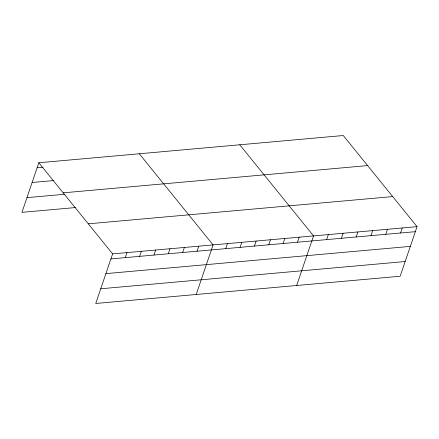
<?xml version="1.0" encoding="UTF-8"?>
<svg xmlns="http://www.w3.org/2000/svg" width="439" height="439" viewBox="0 0 439 439"><rect width="100%" height="100%" fill="white"/><g stroke="black" fill="none" stroke-linecap="round" stroke-linejoin="round"><path stroke-width="0.66" d="M38.83 162.759L112.62 253.89L95.74 303.475L400.17 276.241L417.05 226.65L343.26 135.525L38.83 162.759L21.95 212.35L75.442 207.565M125.263 257.633L126.975 252.606M139.613 256.349L141.325 251.322M153.963 255.064L155.675 250.038M168.318 253.78L170.03 248.754M182.668 252.496L184.38 247.47M197.018 251.212L198.73 246.186M196.2 294.487L213.085 244.902L139.295 153.771M225.723 248.644L227.435 243.618M240.073 247.36L241.785 242.333M254.428 246.076L256.14 241.049M268.778 244.792L270.49 239.765M283.128 243.508L284.84 238.481M297.483 242.224L299.195 237.197M296.665 285.498L313.545 235.913L239.754 144.782M326.621 239.617L328.328 234.591M341.405 238.289L343.117 233.268M356.194 236.967L357.906 231.94M370.977 235.644L372.689 230.618M385.766 234.322L387.478 229.295M400.555 232.999L402.261 227.973M37.117 167.786L42.989 167.264M32.113 182.492L53.64 180.566M63.183 192.836L367.613 165.596M26.955 197.643L64.791 194.257M88.272 223.819L392.702 196.579M112.62 253.89L417.05 226.65M110.908 258.917L415.338 231.677M105.903 273.623L410.333 246.383M100.745 288.774L405.175 261.534"/></g></svg>
